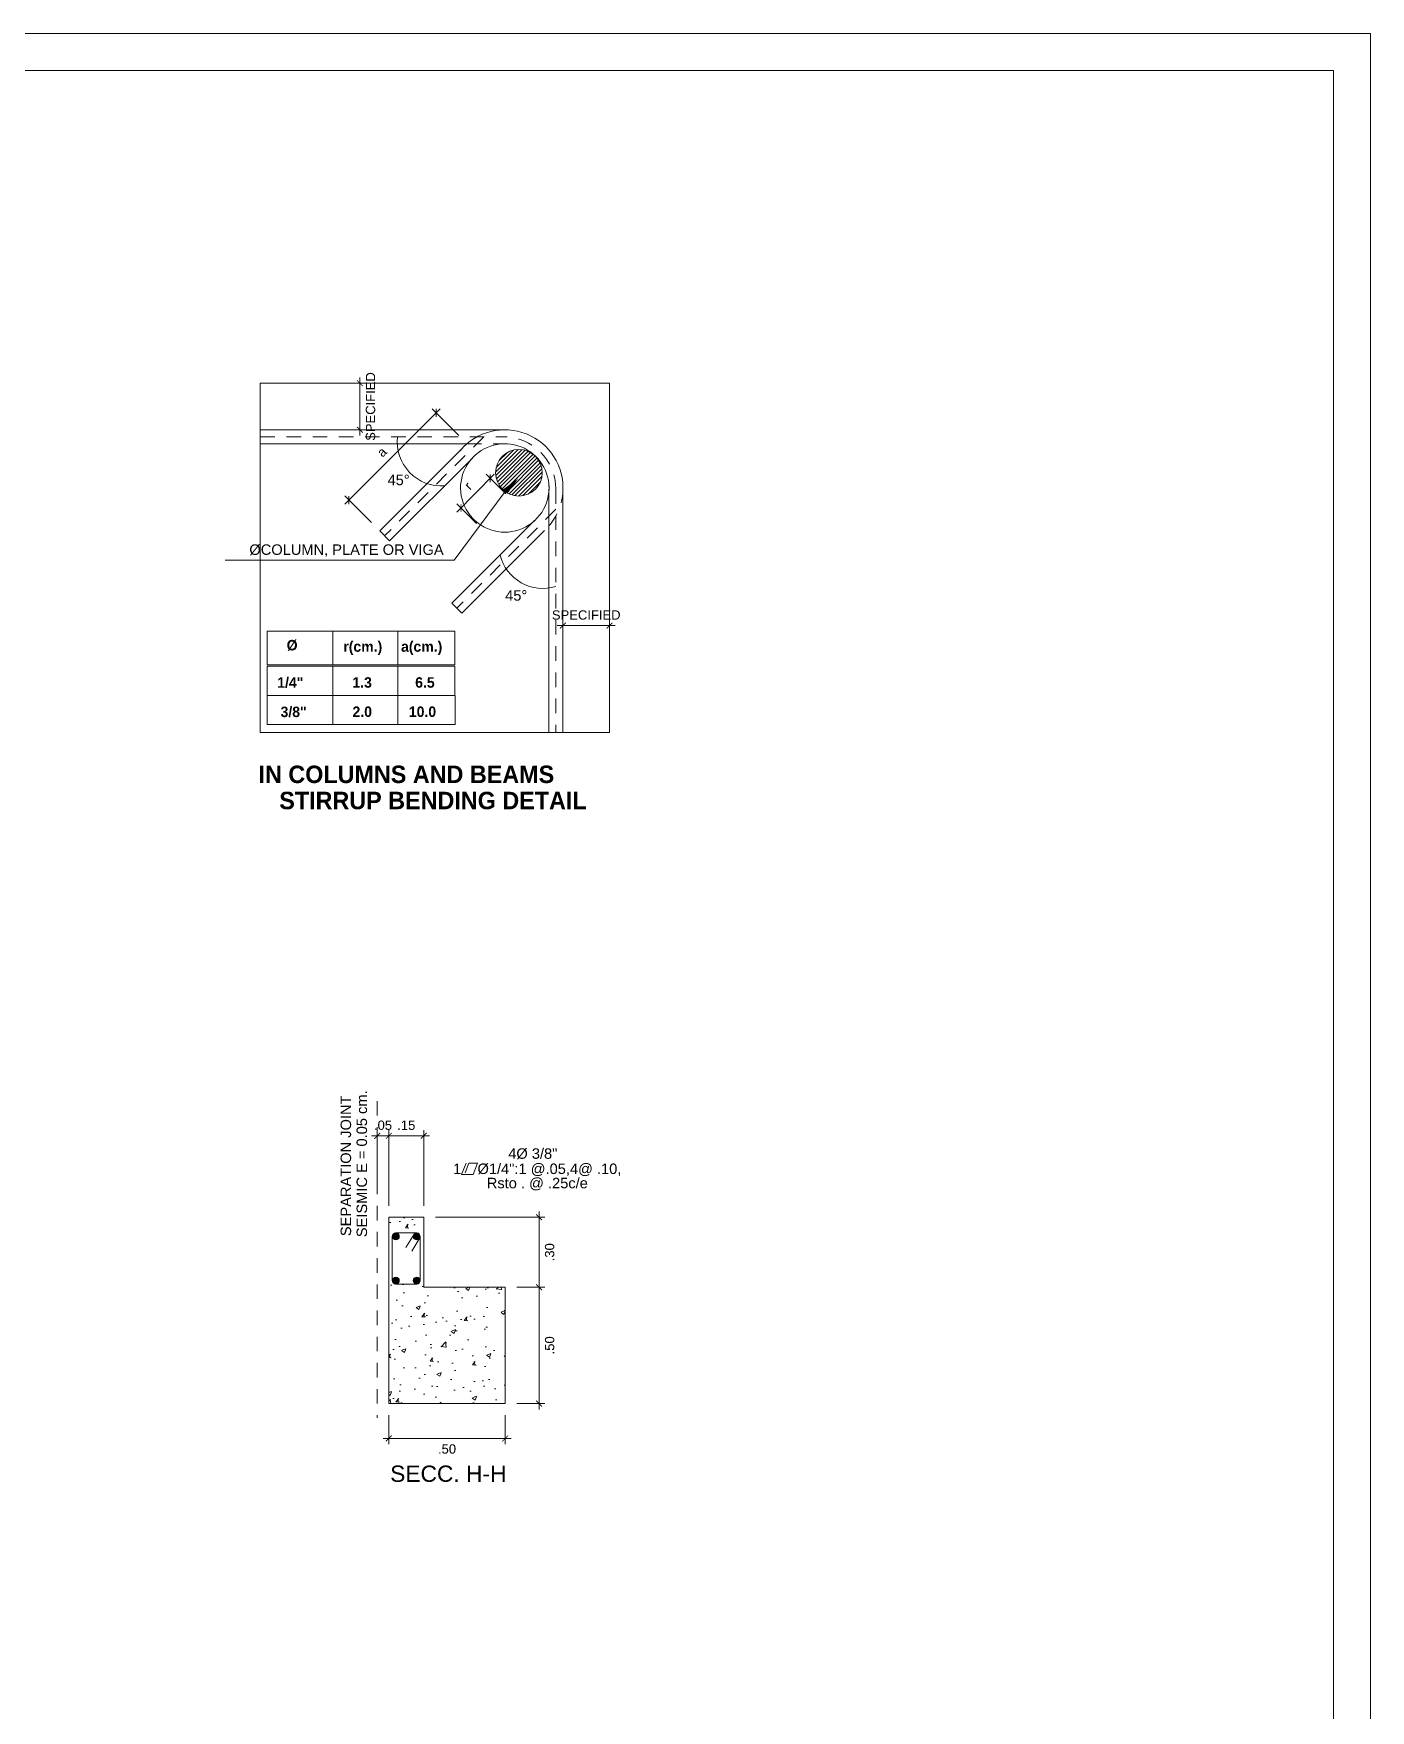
# Model space of a CAD drawing. Header units: millimetres. Extents: x -59 to 123, y 54 to 155.
# Drawn here: x 18.07 to 29.56, y 69.72 to 84.13 of the extents above; entities that cross this region are included whole.
import ezdxf
from ezdxf.enums import TextEntityAlignment as Align

# ---------------------------------------------------------------- set-up
doc = ezdxf.new("R2010")
doc.units = ezdxf.units.MM
for name, pattern in [('CONTINUA', [0]), ('HIDDEN2', [0.1875, 0.125, -0.0625]), ('RAYITAS', [0.375, 0.25, -0.125])]:
    doc.linetypes.add(name, pattern=pattern)
doc.layers.get('0').update_dxf_attribs({"lineweight": 9})
doc.layers.get('Defpoints').update_dxf_attribs({"lineweight": 0})
for name, color, linetype, lineweight in [('.pluma1', 7, 'Continuous', 9), ('ACERO', 150, 'CONTINUA', 40), ('COTA', 4, 'Continuous', 9), ('COTAS', 8, 'Continuous', 5), ('DET-CORTE', 86, 'Continuous', 50), ('PLUMA 2 NUEVA', 7, 'Continuous', 25), ('pluma2', 4, 'Continuous', 20), ('TEXTOS', 3, 'Continuous', 0), ('textura', 253, 'Continuous', 0)]:
    doc.layers.add(name, color=color, linetype=linetype, lineweight=lineweight)
doc.layers.add('TEXTO', color=2, linetype='Continuous')
doc.styles.add('Henry', font='GOTHICB.TTF')
doc.styles.add('LUIS', font='arial.ttf')
doc.styles.add('style1', font='arial.ttf', dxfattribs={"height": 0.1})
doc.dimstyles.new('luis', dxfattribs={"dimtxt": 0.08, "dimasz": 0.05, "dimexe": 0.05, "dimexo": 0.1, "dimgap": 0.05, "dimtad": 2, "dimzin": 4, "dimdsep": 46, "dimtxsty": 'LUIS', "dimblk": 'ARCHTICK', "dimcen": 2, "dimdle": 0.05, "dimclrd": 256, "dimclre": 256, "dimclrt": 56, "dimaunit": 1, "dimadec": 0, "dimazin": 0, "dimtfac": 1, "dimtix": 1, "dimtmove": 0, "dimatfit": 3, "dimfxl": 1, "dimlwd": -1, "dimlwe": -1, "dimarcsym": 0})

# ---------------------------------------------------------------- blocks, each defined once
blk = doc.blocks.new('_ArchTick')
at = {"color": 0, "linetype": 'ByBlock', "const_width": 0.15}
blk.add_lwpolyline([(-0.5, -0.5), (0.5, 0.5)], dxfattribs=at)
blk = doc.blocks.new('*D645')
at = {"layer": 'COTA', "transparency": 16777216}
for p, q in [((21.077, 74.658), (21.477, 74.658)), ((21.127, 74.058), (21.127, 74.708)), ((21.427, 74.058), (21.427, 74.708))]:
    blk.add_line(p, q, dxfattribs=at)
at = {"layer": 'Defpoints', "color": 0, "transparency": 16777216}
for p in [(21.427, 74.658), (21.127, 73.958), (21.427, 73.958)]:
    blk.add_point(p, dxfattribs=at)
at = {"layer": 'COTA', "transparency": 16777216, "xscale": 0.05, "yscale": 0.05, "zscale": 0.05, "rotation": 180}
blk.add_blockref('_ArchTick', (21.127, 74.658), dxfattribs=at)
at = {"layer": 'COTA', "transparency": 16777216, "xscale": 0.05, "yscale": 0.05, "zscale": 0.05}
blk.add_blockref('_ArchTick', (21.427, 74.658), dxfattribs=at)
at = {"layer": 'COTA', "color": 56, "lineweight": 5, "transparency": 16777216, "insert": (21.277, 74.749), "char_height": 0.08, "attachment_point": 5, "style": 'LUIS'}
blk.add_mtext('.15', dxfattribs=at)
blk = doc.blocks.new('*D646')
at = {"layer": 'COTA', "transparency": 16777216}
for p, q in [((21.027, 74.658), (20.977, 74.658)), ((21.027, 74.258), (21.027, 74.708)), ((21.127, 74.658), (21.027, 74.658)), ((21.127, 74.258), (21.127, 74.708)), ((21.127, 74.658), (21.177, 74.658))]:
    blk.add_line(p, q, dxfattribs=at)
at = {"layer": 'Defpoints', "color": 0, "transparency": 16777216}
for p in [(21.027, 74.658), (21.027, 74.158), (21.127, 74.158)]:
    blk.add_point(p, dxfattribs=at)
at = {"layer": 'COTA', "transparency": 16777216, "xscale": 0.05, "yscale": 0.05, "zscale": 0.05}
blk.add_blockref('_ArchTick', (21.027, 74.658), dxfattribs=at)
at = {"layer": 'COTA', "transparency": 16777216, "xscale": 0.05, "yscale": 0.05, "zscale": 0.05, "rotation": 180}
blk.add_blockref('_ArchTick', (21.127, 74.658), dxfattribs=at)
at = {"layer": 'COTA', "color": 56, "lineweight": 5, "transparency": 16777216, "insert": (21.077, 74.749), "char_height": 0.08, "attachment_point": 5, "style": 'LUIS'}
blk.add_mtext('.05', dxfattribs=at)
blk = doc.blocks.new('*D953')
at = {"layer": 'COTA', "transparency": 16777216}
for p, q in [((21.527, 73.958), (22.468, 73.958)), ((22.418, 74.008), (22.418, 73.308)), ((22.227, 73.358), (22.468, 73.358))]:
    blk.add_line(p, q, dxfattribs=at)
at = {"layer": 'Defpoints', "color": 0, "transparency": 16777216}
for p in [(21.427, 73.958), (22.127, 73.358), (22.418, 73.358)]:
    blk.add_point(p, dxfattribs=at)
at = {"layer": 'COTA', "transparency": 16777216, "xscale": 0.05, "yscale": 0.05, "zscale": 0.05}
for p, rotation in [((22.418, 73.958), 90), ((22.418, 73.358), 270)]:
    blk.add_blockref('_ArchTick', p, dxfattribs=dict(at, rotation=rotation))
at = {"layer": 'COTA', "color": 56, "lineweight": 5, "transparency": 16777216, "insert": (22.509, 73.658), "char_height": 0.08, "attachment_point": 5, "rotation": 90, "style": 'LUIS'}
blk.add_mtext('.30', dxfattribs=at)
blk = doc.blocks.new('*D954')
at = {"layer": 'COTA', "transparency": 16777216}
for p, q in [((22.227, 73.358), (22.468, 73.358)), ((22.418, 73.408), (22.418, 72.308)), ((22.227, 72.358), (22.468, 72.358))]:
    blk.add_line(p, q, dxfattribs=at)
at = {"layer": 'Defpoints', "color": 0, "transparency": 16777216}
for p in [(22.127, 73.358), (22.127, 72.358), (22.418, 72.358)]:
    blk.add_point(p, dxfattribs=at)
at = {"layer": 'COTA', "transparency": 16777216, "xscale": 0.05, "yscale": 0.05, "zscale": 0.05}
for p, rotation in [((22.418, 73.358), 90), ((22.418, 72.358), 270)]:
    blk.add_blockref('_ArchTick', p, dxfattribs=dict(at, rotation=rotation))
at = {"layer": 'COTA', "color": 56, "lineweight": 5, "transparency": 16777216, "insert": (22.509, 72.858), "char_height": 0.08, "attachment_point": 5, "rotation": 90, "style": 'LUIS'}
blk.add_mtext('.50', dxfattribs=at)
blk = doc.blocks.new('*D955')
at = {"layer": 'COTA', "transparency": 16777216}
for p, q in [((21.127, 72.258), (21.127, 72.008)), ((22.127, 72.258), (22.127, 72.008)), ((21.077, 72.058), (22.177, 72.058))]:
    blk.add_line(p, q, dxfattribs=at)
at = {"layer": 'Defpoints', "color": 0, "transparency": 16777216}
for p in [(21.127, 72.358), (22.127, 72.358), (22.127, 72.058)]:
    blk.add_point(p, dxfattribs=at)
at = {"layer": 'COTA', "transparency": 16777216, "xscale": 0.05, "yscale": 0.05, "zscale": 0.05, "rotation": 180}
blk.add_blockref('_ArchTick', (21.127, 72.058), dxfattribs=at)
at = {"layer": 'COTA', "transparency": 16777216, "xscale": 0.05, "yscale": 0.05, "zscale": 0.05}
blk.add_blockref('_ArchTick', (22.127, 72.058), dxfattribs=at)
at = {"layer": 'COTA', "color": 56, "lineweight": 5, "transparency": 16777216, "insert": (21.627, 71.967), "char_height": 0.08, "attachment_point": 5, "style": 'LUIS'}
blk.add_mtext('.50', dxfattribs=at)
blk = doc.blocks.new('*D647')
at = {"layer": 'COTAS', "transparency": 16777216}
for p, q in [((20.878, 81.125), (20.878, 81.175)), ((20.878, 80.725), (20.878, 81.125)), ((20.978, 81.125), (20.928, 81.125)), ((20.878, 80.725), (20.878, 80.675)), ((20.978, 80.725), (20.928, 80.725))]:
    blk.add_line(p, q, dxfattribs=at)
at = {"layer": 'Defpoints', "color": 0, "transparency": 16777216}
for p in [(20.878, 81.125), (20.878, 81.125), (20.878, 80.725)]:
    blk.add_point(p, dxfattribs=at)
at = {"layer": 'COTAS', "transparency": 16777216, "xscale": 0.05, "yscale": 0.05, "zscale": 0.05}
for p, rotation in [((20.878, 81.125), 270), ((20.878, 80.725), 90)]:
    blk.add_blockref('_ArchTick', p, dxfattribs=dict(at, rotation=rotation))
at = {"layer": 'COTAS', "color": 56, "lineweight": 5, "transparency": 16777216, "insert": (20.97, 80.925), "char_height": 0.08, "attachment_point": 5, "rotation": 90, "style": 'LUIS'}
blk.add_mtext('SPECIFIED', dxfattribs=at)
blk = doc.blocks.new('*D648')
at = {"layer": 'COTAS', "transparency": 16777216}
for p, q in [((20.748, 80.086), (21.569, 80.905)), ((21.727, 80.676), (21.498, 80.905)), ((20.978, 79.927), (20.748, 80.157))]:
    blk.add_line(p, q, dxfattribs=at)
at = {"layer": 'Defpoints', "color": 0, "transparency": 16777216}
for p in [(21.533, 80.87), (21.798, 80.605), (21.049, 79.856)]:
    blk.add_point(p, dxfattribs=at)
at = {"layer": 'COTAS', "transparency": 16777216, "xscale": 0.05, "yscale": 0.05, "zscale": 0.05}
for p, rotation in [((21.533, 80.87), 44.95851848319567), ((20.784, 80.121), 224.9585184831957)]:
    blk.add_blockref('_ArchTick', p, dxfattribs=dict(at, rotation=rotation))
at = {"layer": 'COTAS', "color": 56, "lineweight": 5, "transparency": 16777216, "insert": (21.067, 80.533), "char_height": 0.08, "attachment_point": 5, "rotation": 44.9585, "style": 'LUIS'}
blk.add_mtext('a', dxfattribs=at)
blk = doc.blocks.new('*D649')
at = {"layer": 'COTAS', "transparency": 16777216}
for p, q in [((22.573, 79.042), (23.073, 79.042)), ((22.623, 78.943), (22.623, 79.092)), ((23.023, 78.943), (23.023, 79.092))]:
    blk.add_line(p, q, dxfattribs=at)
at = {"layer": 'Defpoints', "color": 0, "transparency": 16777216}
for p in [(23.023, 79.042), (22.623, 78.843), (23.023, 78.843)]:
    blk.add_point(p, dxfattribs=at)
at = {"layer": 'COTAS', "transparency": 16777216, "xscale": 0.05, "yscale": 0.05, "zscale": 0.05, "rotation": 180}
blk.add_blockref('_ArchTick', (22.623, 79.042), dxfattribs=at)
at = {"layer": 'COTAS', "transparency": 16777216, "xscale": 0.05, "yscale": 0.05, "zscale": 0.05}
blk.add_blockref('_ArchTick', (23.023, 79.042), dxfattribs=at)
at = {"layer": 'COTAS', "color": 56, "lineweight": 5, "transparency": 16777216, "insert": (22.823, 79.133), "char_height": 0.08, "attachment_point": 5, "style": 'LUIS'}
blk.add_mtext('SPECIFIED', dxfattribs=at)
blk = doc.blocks.new('*X562')
at = {"color": 0}
for p, q in [((34.641, 14.052), (34.834, 14.245)), ((34.642, 14.02), (34.866, 14.243)), ((34.646, 14.09), (34.795, 14.24)), ((34.648, 13.992), (34.894, 14.238)), ((34.657, 13.967), (34.919, 14.229)), ((34.668, 13.944), (34.941, 14.218)), ((34.668, 14.146), (34.739, 14.217)), ((34.681, 13.924), (34.962, 14.204)), ((34.697, 13.906), (34.98, 14.189)), ((34.714, 13.89), (34.996, 14.171)), ((34.734, 13.876), (35.01, 14.152)), ((34.756, 13.864), (35.022, 14.13)), ((34.78, 13.855), (35.031, 14.106)), ((34.807, 13.848), (35.038, 14.079)), ((34.837, 13.845), (35.041, 14.049)), ((34.874, 13.848), (35.038, 14.012)), ((34.921, 13.862), (35.024, 13.964))]:
    blk.add_line(p, q, dxfattribs=at)
blk = doc.blocks.new('*D650')
at = {"layer": 'COTAS', "transparency": 16777216}
for p, q in [((21.711, 80.017), (22.033, 80.344)), ((22.133, 80.175), (21.963, 80.343)), ((21.881, 79.92), (21.711, 80.088))]:
    blk.add_line(p, q, dxfattribs=at)
at = {"layer": 'Defpoints', "color": 0, "transparency": 16777216}
for p in [(21.998, 80.308), (22.204, 80.105), (21.953, 79.85)]:
    blk.add_point(p, dxfattribs=at)
at = {"layer": 'COTAS', "transparency": 16777216, "xscale": 0.05, "yscale": 0.05, "zscale": 0.05}
for p, rotation in [((21.998, 80.308), 45.38940253828803), ((21.747, 80.053), 225.389402538288)]:
    blk.add_blockref('_ArchTick', p, dxfattribs=dict(at, rotation=rotation))
at = {"layer": 'COTAS', "color": 56, "lineweight": 5, "transparency": 16777216, "insert": (21.808, 80.244), "char_height": 0.08, "attachment_point": 5, "rotation": 45.3894, "style": 'LUIS'}
blk.add_mtext('r', dxfattribs=at)

msp = doc.modelspace()

# ---------------------------------------------------------------- hatches: boundary and pattern name
at = {"layer": 'ACERO', "lineweight": 5}
for points in [[(21.1869, 73.8242, 1), (21.1869, 73.7642, 1)], [(21.1869, 73.8242, 1), (21.1869, 73.7642, 1)], [(21.1869, 73.8242, 1), (21.1869, 73.7642, 1)], [(21.3669, 73.8242, -1), (21.3669, 73.7642, -1)], [(21.3669, 73.8242, -1), (21.3669, 73.7642, -1)], [(21.3669, 73.8242, -1), (21.3669, 73.7642, -1)], [(21.1869, 73.3841, -1), (21.1869, 73.4441, -1)], [(21.1869, 73.3841, -1), (21.1869, 73.4441, -1)], [(21.1869, 73.3841, -1), (21.1869, 73.4441, -1)], [(21.3669, 73.3841, 1), (21.3669, 73.4441, 1)], [(21.3669, 73.3841, 1), (21.3669, 73.4441, 1)], [(21.3669, 73.3841, 1), (21.3669, 73.4441, 1)]]:
    msp.add_hatch(color=256, dxfattribs=at).paths.add_polyline_path(points)
at = {"layer": 'textura', "lineweight": 5, "ltscale": 0.01}
h = msp.add_hatch(dxfattribs=at)
h.set_pattern_fill('AR-CONC', color=256, scale=0.002, style=0)
h.set_pattern_definition([(50, (-3590.98295, -592.07388), (0.364369338, -0.03187817), [0.0381, -0.4191]), (355, (-3590.98295, -592.0739), (-0.070486843, 0.38211369), [0.03048, -0.33528117]), (100.451445, (-3590.9526, -592.07654), (0.293882494, 0.350235504), [0.032380018, -0.35618049]), (46.1842, (-3590.98295, -591.9723), (0.54215808, -0.084084656), [0.05715, -0.62865]), (96.635558, (-3590.93777, -591.9793), (0.47480827, 0.49485225), [0.04857005, -0.53427122]), (351.184151, (-3590.98295, -591.9723), (0.47480827, 0.49485225), [0.04571993, -0.50291946]), (21, (-3590.93215, -591.99768), (0.303228783, -0.204530396), [0.0381, -0.4191]), (326, (-3590.93215, -591.9977), (0.123604057, 0.368375932), [0.03048, -0.33528]), (71.451445, (-3590.90688, -592.01473), (0.42683284, 0.163845538), [0.032380018, -0.356179875]), (37.5, (-3590.98295, -592.07388), (0.0061772065, 0.1691100777), [0, -0.331216, 0, -0.34036, 0, -0.33655]), (7.5, (-3590.98295, -592.07388), (0.133639325, 0.20036115), [0, -0.194056, 0, -0.323596, 0, -0.12827]), (327.5, (-3591.09623, -592.07388), (0.2711811903, -0.011457488), [0, -0.127, 0, -0.39624, 0, -0.52578]), (317.5, (-3591.14703, -592.07388), (0.296258363, 0.050852982), [0, -0.1651, 0, -0.263144, 0, -0.37338])])
h.paths.add_polyline_path([(22.1269, 73.3584), (21.4269, 73.3584), (21.4269, 73.9584), (21.1269, 73.9584), (21.1269, 73.3584), (21.1269, 72.3584), (22.1269, 72.3584)])
h.paths.add_polyline_path([(21.1569, 73.3841), (21.1569, 73.8241), (21.3969, 73.8241), (21.3969, 73.3841)], flags=16)

# ---------------------------------------------------------------- linework, layer by layer
at = {"layer": '.pluma1', "lineweight": 5}
for p, q in [((20.0225, 81.1248), (23.0225, 81.1248)), ((20.0225, 78.1248), (20.0225, 81.1248)), ((23.0225, 81.1248), (23.0225, 78.1248)), ((23.0225, 78.1248), (20.0225, 78.1248))]:
    msp.add_line(p, q, dxfattribs=at)
at = {"layer": '.pluma1', "linetype": 'HIDDEN2', "lineweight": 5}
for p, q in [((20.0225, 80.6648), (22.1125, 80.6648)), ((21.9424, 80.6636), (21.0909, 79.8139)), ((21.7981, 80.6048), (22.1095, 80.6048)), ((22.5625, 80.2148), (22.5625, 78.1248)), ((22.5625, 80.0422), (21.7111, 79.1925))]:
    msp.add_line(p, q, dxfattribs=at)
for centre, radius, start, end in [((22.1125, 80.2148), 0.45, 0, 90), ((22.1233, 80.225), 0.5, 319.3204, 356.72463)]:
    msp.add_arc(centre, radius, start, end, dxfattribs=at)
at = {"layer": '.pluma1', "lineweight": 5}
msp.add_arc((22.1233, 80.225), 0.38, 138.70047, 4.11873, dxfattribs=at)
at = {"layer": 'ACERO', "lineweight": 5}
for p, q in [((21.3442, 73.8131), (21.2742, 73.6994)), ((21.3944, 73.7821), (21.324, 73.6678))]:
    msp.add_line(p, q, dxfattribs=at)
for points in [[(21.1569, 73.4141), (21.1569, 73.7942)], [(21.1855, 73.8241), (21.3684, 73.8241)], [(21.3969, 73.7942), (21.3969, 73.4141)], [(21.3684, 73.3841), (21.1855, 73.3841)]]:
    msp.add_lwpolyline(points, dxfattribs=at)
for centre in [(21.1869, 73.7942), (21.1869, 73.7942), (21.1869, 73.7942), (21.3669, 73.7942), (21.3669, 73.7942), (21.3669, 73.7942), (21.1869, 73.4141), (21.1869, 73.4141), (21.1869, 73.4141), (21.3669, 73.4141), (21.3669, 73.4141), (21.3669, 73.4141)]:
    msp.add_circle(centre, 0.03, dxfattribs=at)
at = {"layer": 'COTAS', "lineweight": 5}
for p, q in [((22.1259, 80.1934), (21.6879, 79.6052)), ((21.6879, 79.6052), (19.7208, 79.6052))]:
    msp.add_line(p, q, dxfattribs=at)
for centre, start, end in [((21.5792, 80.6221), 173.54461, 274.01854), ((22.4515, 79.7417), 194.19049, 286.98254)]:
    msp.add_arc(centre, 0.38, start, end, dxfattribs=at)
msp.add_solid([(22.1071, 80.2123), (22.1448, 80.1746), (22.2391, 80.3065)], dxfattribs=at)
at = {"layer": 'Defpoints', "lineweight": 5, "ltscale": 0.5}
msp.add_lwpolyline([(-14.6883, 54.3471), (29.5617, 54.3471), (29.5617, 84.1298), (-14.6883, 84.1298)], close=True, dxfattribs=at)
at = {"layer": 'DET-CORTE', "lineweight": 5, "ltscale": 0.5}
msp.add_lwpolyline([(-14.3704, 54.6651), (29.2437, 54.6651), (29.2437, 83.8118), (-14.3704, 83.8118)], close=True, dxfattribs=at)
at = {"layer": 'PLUMA 2 NUEVA', "lineweight": 5, "ltscale": 0.008}
for p, q in [((20.0225, 80.7248), (22.1392, 80.7248)), ((20.0225, 80.6048), (21.7981, 80.6048)), ((21.7597, 80.5661), (21.0485, 79.8563)), ((21.8445, 80.4811), (21.1333, 79.7714)), ((22.5025, 80.2001), (22.5025, 78.1248)), ((22.6225, 80.2536), (22.6225, 78.1248)), ((21.0485, 79.8563), (21.1333, 79.7714)), ((22.3798, 79.9447), (21.6687, 79.2349)), ((22.4646, 79.8597), (21.7534, 79.15)), ((21.6687, 79.2349), (21.7534, 79.15)), ((21.6952, 78.9954), (20.0816, 78.9954)), ((20.0816, 78.7051), (20.0816, 78.9954)), ((20.6468, 78.7051), (20.6468, 78.9954)), ((21.2033, 78.7051), (21.2033, 78.9954)), ((21.6952, 78.7051), (21.6952, 78.9954)), ((21.6942, 78.7051), (20.0816, 78.7051)), ((21.6942, 78.693), (20.0816, 78.693)), ((20.0821, 78.193), (20.0816, 78.693)), ((20.6468, 78.693), (20.6468, 78.193)), ((21.2038, 78.193), (21.2033, 78.693)), ((21.6957, 78.193), (21.6952, 78.693)), ((21.6952, 78.443), (20.0826, 78.443)), ((21.6957, 78.193), (20.0821, 78.193))]:
    msp.add_line(p, q, dxfattribs=at)
msp.add_circle((22.2447, 80.3559), 0.2, dxfattribs=at)
for radius, start, end in [(0.5, 356.72463, 139.72534), (0.38, 356.24273, 140.42927)]:
    msp.add_arc((22.1233, 80.225), radius, start, end, dxfattribs=at)
at = {"layer": 'pluma2', "linetype": 'RAYITAS', "lineweight": 5, "ltscale": 0.5}
msp.add_line((21.0269, 74.9569), (21.0269, 72.2364), dxfattribs=at)
at = {"layer": 'pluma2', "linetype": 'CONTINUA', "lineweight": 5}
msp.add_lwpolyline([(21.1269, 73.3584), (21.1269, 73.9584), (21.4269, 73.9584), (21.4269, 73.3584), (22.1269, 73.3584), (22.1269, 72.3584), (21.1269, 72.3584), (21.1269, 73.3584), (21.1269, 73.3584)], dxfattribs=at)
at = {"layer": 'TEXTO', "lineweight": 5, "ltscale": 0.18}
for p, q in [((21.7904, 74.4239), (21.7513, 74.3267)), ((21.8157, 74.4239), (21.7822, 74.3404)), ((21.8897, 74.4239), (21.8157, 74.4239)), ((21.8897, 74.4239), (21.8506, 74.3267)), ((21.7513, 74.3267), (21.8506, 74.3267))]:
    msp.add_line(p, q, dxfattribs=at)

# ---------------------------------------------------------------- block references
at = {"layer": 'PLUMA 2 NUEVA', "lineweight": 5, "ltscale": 0.008}
msp.add_blockref('*X562', (-12.596, 66.3109), dxfattribs=at)

# ---------------------------------------------------------------- texts
at = {"layer": 'COTA', "lineweight": 5, "char_height": 0.09, "attachment_point": 5, "rotation": 90, "style": 'style1'}
for s, insert in [('\\A1;SEPARATION JOINT ', (20.7583, 74.4005)), ('\\A1; SEISMIC E = 0.05 cm.', (20.8953, 74.4005))]:
    msp.add_mtext(s, dxfattribs=dict(at, insert=insert))
at = {"layer": 'COTAS', "lineweight": 5, "style": 'LUIS'}
for s, p in [('45%%D', (21.306, 80.2941)), ('%%CCOLUMN, PLATE OR VIGA', (21.5979, 79.6952)), ('45%%D', (22.3165, 79.3016))]:
    msp.add_text(s, height=0.09, dxfattribs=at).set_placement(p, align=Align.MIDDLE_RIGHT)
at = {"layer": 'TEXTO', "lineweight": 5, "ltscale": 0.2, "style": 'LUIS'}
for s, p in [('4Ø 3/8"', (22.153, 74.4609)), ('1    %%C1/4":1 @.05,4@ .10,', (21.6792, 74.3303)), ('Rsto . @ .25c/e', (21.9687, 74.2075))]:
    msp.add_text(s, height=0.09, rotation=0, dxfattribs=at).set_placement(p)
at = {"layer": 'TEXTO', "lineweight": 5, "ltscale": 0.18, "style": 'LUIS'}
msp.add_text('SECC. H-H', height=0.14, rotation=0, dxfattribs=at).set_placement((21.1383, 71.6851))
at = {"layer": 'TEXTOS', "lineweight": 5, "style": 'Henry'}
for s, p in [('%%C', (20.2492, 78.8293)), ('r(cm.)', (20.7359, 78.8176)), ('a(cm.)', (21.2318, 78.8176)), ('1/4"', (20.1683, 78.5077)), ('1.3', (20.8139, 78.5087)), ('6.5', (21.3534, 78.5087)), ('3/8"', (20.1966, 78.2562)), ('2.0', (20.8149, 78.2575)), ('10.0', (21.299, 78.2575))]:
    msp.add_text(s, height=0.09, dxfattribs=at).set_placement(p)
for s, p in [('IN COLUMNS AND BEAMS', (21.2775, 77.6896)), ('STIRRUP BENDING DETAIL', (21.506, 77.4646))]:
    msp.add_text(s, height=0.15, dxfattribs=at).set_placement(p, align=Align.CENTER)

# ---------------------------------------------------------------- dimensions: what is measured, and where the dimension line sits
at = {"layer": 'COTA', "lineweight": 5}
for base, p1, p2, picture, middle in [((21.0269, 74.6584), (21.1269, 74.1584), (21.0269, 74.1584), '*D646', (21.0769, 74.7492)), ((21.4269, 74.6584), (21.1269, 73.9584), (21.4269, 73.9584), '*D645', (21.2769, 74.7492)), ((22.1269, 72.0575), (21.1269, 72.3584), (22.1269, 72.3584), '*D955', (21.6269, 71.9667))]:
    dim = msp.add_linear_dim(base=base, p1=p1, p2=p2, dimstyle='luis', override={"dimlfac": 0.5}, dxfattribs=at)
    dim.commit()
    dim.dimension.update_dxf_attribs({"geometry": picture, "text_midpoint": middle})
for base, p1, p2, picture, middle in [((22.418, 73.3584), (21.4269, 73.9584), (22.1269, 73.3584), '*D953', (22.5089, 73.6584)), ((22.418, 72.3584), (22.1269, 73.3584), (22.1269, 72.3584), '*D954', (22.5089, 72.8584))]:
    dim = msp.add_linear_dim(base=base, p1=p1, p2=p2, angle=90, dimstyle='luis', override={"dimlfac": 0.5}, dxfattribs=at)
    dim.commit()
    dim.dimension.update_dxf_attribs({"geometry": picture, "text_midpoint": middle})
at = {"layer": 'COTAS', "lineweight": 5}
dim = msp.add_linear_dim(base=(20.8784, 81.1248), p1=(20.8784, 80.7248), p2=(20.8784, 81.1248), angle=90, text='SPECIFIED', dimstyle='luis', override={"dimlfac": 0.5}, dxfattribs=at)
dim.commit()
dim.dimension.update_dxf_attribs({"geometry": '*D647', "text_midpoint": (20.9697, 80.9248)})
for base, p1, p2, angle, text, picture, middle in [((21.5333, 80.8699), (21.0485, 79.8563), (21.7981, 80.6048), 44.95852, 'a', '*D648', (21.1315, 80.4687)), ((21.9984, 80.3082), (21.9525, 79.8498), (22.2043, 80.105), 45.3894, 'r', '*D650', (21.8725, 80.1806))]:
    dim = msp.add_linear_dim(base=base, p1=p1, p2=p2, angle=angle, text=text, dimstyle='luis', override={"dimlfac": 0.5}, dxfattribs=at)
    dim.commit()
    dim.dimension.update_dxf_attribs({"geometry": picture, "text_midpoint": middle, "dimtype": 161})
dim = msp.add_linear_dim(base=(23.0225, 79.0416), p1=(22.6225, 78.8431), p2=(23.0225, 78.8431), text='SPECIFIED', dimstyle='luis', override={"dimlfac": 0.5}, dxfattribs=at)
dim.commit()
dim.dimension.update_dxf_attribs({"geometry": '*D649', "text_midpoint": (22.8225, 79.0416), "dimtype": 160})

doc.saveas('drawing.dxf')
